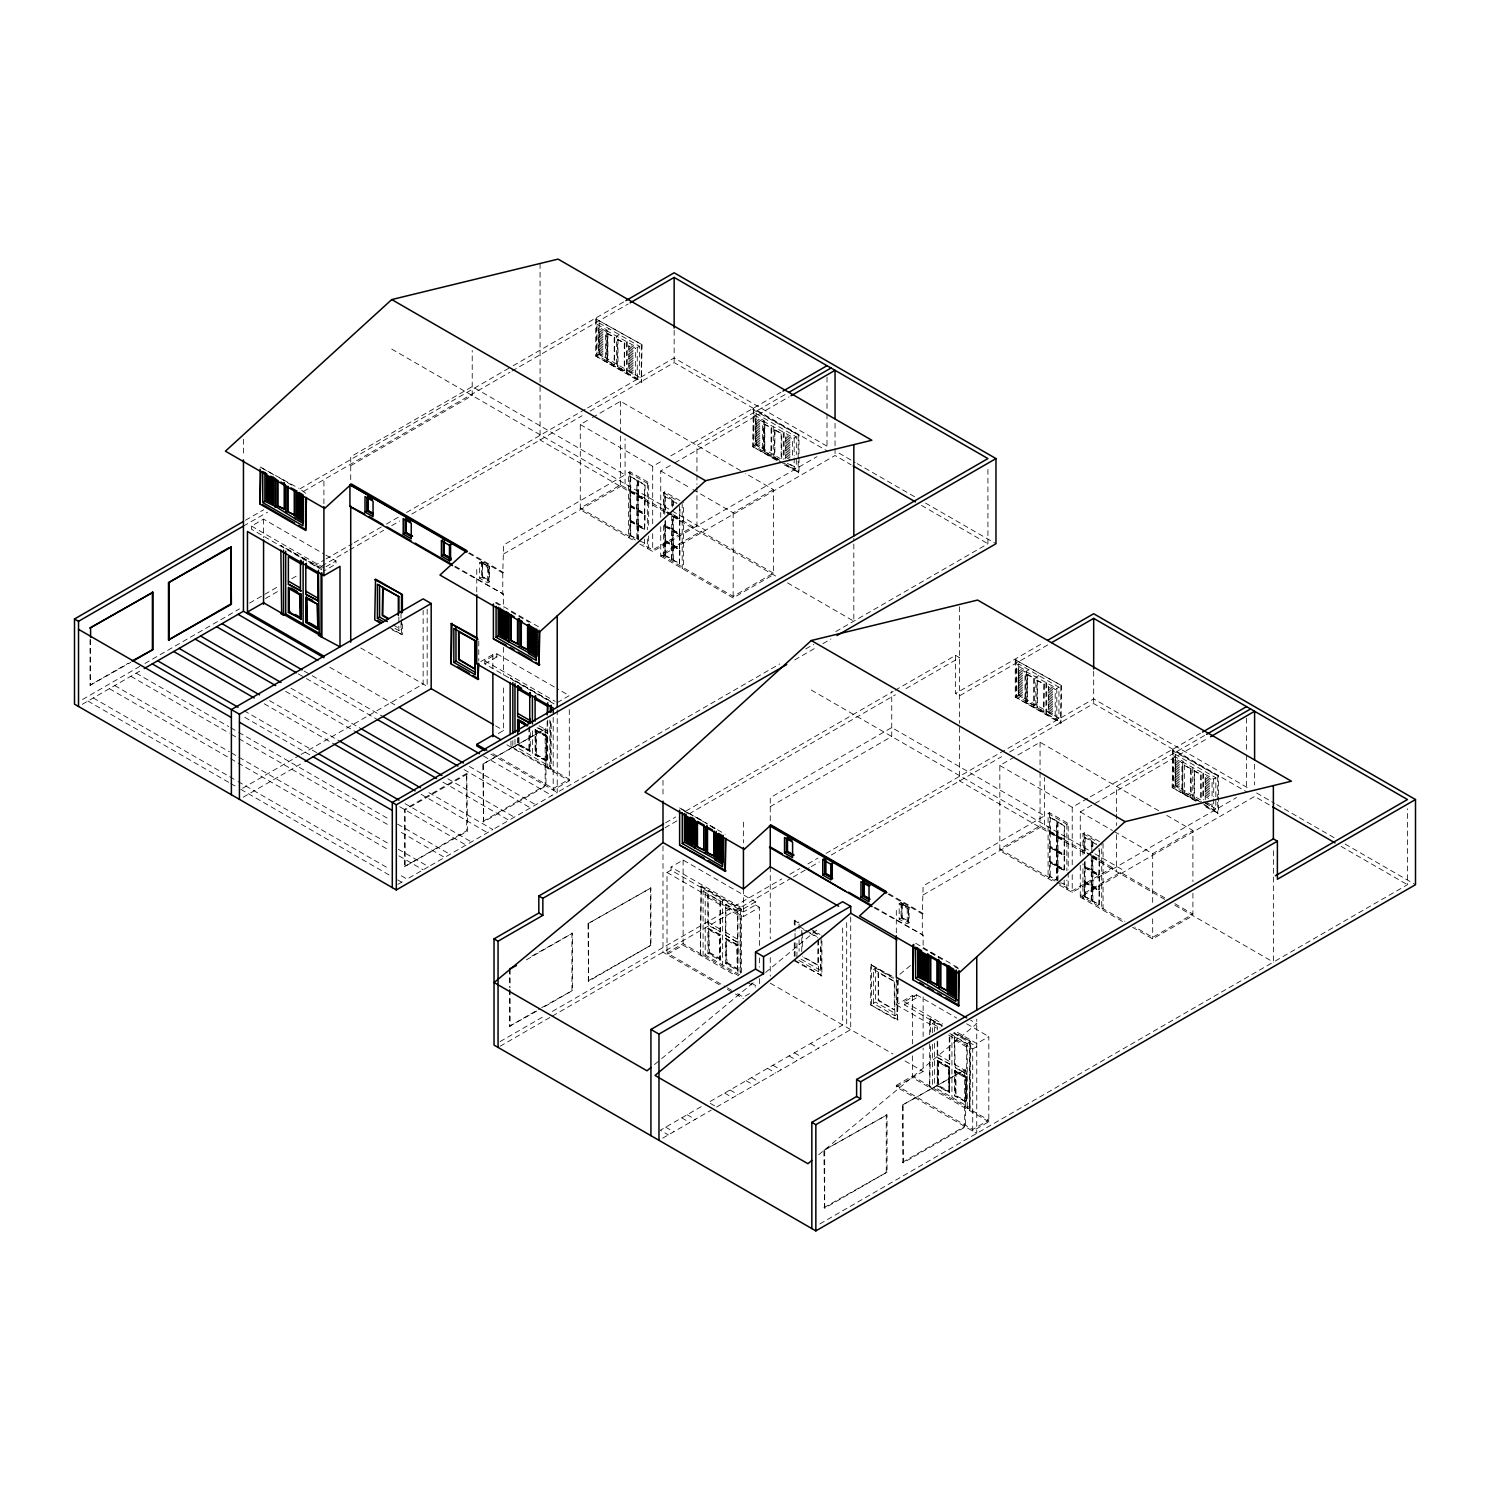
<?xml version="1.0" encoding="UTF-8"?>
<svg xmlns="http://www.w3.org/2000/svg" width="1490" height="1490" viewBox="0 0 1490 1490"><rect width="100%" height="100%" fill="white"/><g stroke="black" fill="none" stroke-linecap="round" stroke-linejoin="round"><path stroke-width="0.75" stroke-dasharray="5 3.75" d="M654.501 1064.568L659.884 1060.116M661.672 1058.626L753.065 982.86M765.618 972.449L817.582 929.369M899.886 974.292L910.614 965.39M818.718 1154.731L976.751 1023.705L970.716 1020.222M260.079 466.947L298.54 488.217M245.533 520.234L263.656 509.785M299.881 488.869L511.163 366.894M513.175 365.721L623.844 301.837M595.702 318.841L642.097 344.712L641.296 382.334L595.702 355.998L595.702 318.841L642.097 344.712M243.447 526.082L267.511 512.206M303.569 491.383L509.99 372.202M512.001 371.047L628.128 303.997M350.727 465.7L472.218 395.558L472.218 350.522M597.043 324.261L607.101 330.072L607.101 361.046L597.043 355.235L597.043 324.261L599.185 323.032L639.415 346.257L639.415 377.212L637.273 378.46L606.3 361.511L606.3 330.538L609.242 328.824M305.673 493.264L300.533 489.372M321.896 569.832L251.493 529.192L251.493 526.082L263.562 519.116L323.907 553.963M607.38 333.63L614.755 337.28L614.215 364.827L607.38 360.878L607.38 333.63L614.755 337.28M619.3 334.635L616.357 336.349L616.357 367.304M617.437 339.441L624.813 343.072L624.273 370.637L617.437 366.689L617.437 339.441L624.813 343.072M595.702 355.998L642.097 381.868M597.043 355.235L599.185 353.987L639.415 377.212M606.3 330.538L637.273 347.487L639.415 346.257M607.38 360.878L614.755 364.529M617.437 366.689L624.813 370.321M90.052 639.433L90.052 685.251L128.27 663.199M90.052 685.251L130.822 662.342M82.546 699.499L142.91 664.652M144.921 663.478L239.499 608.889M249.575 603.077L277.736 586.818M291.817 578.679L297.851 575.196M313.962 565.902L324.019 560.091M326.031 558.936L352.199 543.831M354.21 542.658L384.383 525.244M386.394 524.07L398.463 517.105M406.528 512.467L585.607 409.061M587.619 407.906L674.15 357.935L829.017 447.354M82.285 704.304L142.221 669.699M265.499 598.514L277.531 591.586M321.617 566.125L347.673 551.077M349.666 549.922L383.75 530.254M391.758 525.635L399.767 520.997M411.799 514.05L582.087 415.747M590.096 411.11L674.15 362.591L827.006 450.837M325.919 566.74L335.976 560.929L335.976 564.021L323.907 570.987M632.579 539.864L580.281 509.673L580.281 424.52L590.338 418.709M592.35 417.554L620.511 401.294L743.212 472.125M629.898 471.753L629.898 536.773L628.557 537.555L628.557 472.516L629.898 471.753L648.671 482.574L648.671 526.715M479.65 562.754L481.531 561.655L489.577 566.312L489.577 581.789L487.696 582.869L479.65 578.232L479.65 562.754L487.696 567.392L489.577 566.312M630.177 476.539L637.403 480.097L636.882 494.196L636.882 480.413L630.177 476.539L630.177 490.322L637.403 493.879M482.332 563.052L489.037 566.61L488.776 580.392L482.332 576.686L482.332 563.052L488.776 566.777L488.776 580.392M671.729 514.329L620.511 484.902L580.281 508.127L635.541 540.032M580.281 424.52L652.695 466.333L662.752 460.522M670.798 455.865L780.984 392.261M776.383 460.317L752.599 446.59L753.4 408.949L798.994 435.285L798.994 453.854M503.583 553.963L625.074 483.822L625.074 438.786M785.007 394.589L696.947 445.417L696.947 484.548M637.943 481.028L645.189 484.604L644.649 498.684L644.649 484.902L637.943 481.028L637.943 494.81L645.189 498.368M753.94 414.835L763.997 420.646L763.997 451.619L753.94 445.808L753.94 414.835L756.082 413.605L796.312 436.831L796.312 454.524M660.74 517.421L660.74 470.97L672.81 464.005M674.821 462.85L789.029 396.899M479.65 578.232L481.531 577.152L489.577 581.789M482.332 576.686L489.037 580.243M630.177 491.57L637.403 495.127L636.882 509.207L630.177 505.352L630.177 491.57L637.403 495.127M628.557 472.516L647.331 483.356L648.671 482.574M394.962 628.426L398.854 630.68L401.015 629.432L401.015 620.361M777.259 460.205L763.178 452.085L763.997 420.646M468.586 553.256L502.782 572.998L503.583 545.005L625.074 474.863L472.218 386.599L350.727 456.741L350.727 484.287M637.943 496.058L645.189 499.616L644.649 513.696L637.943 509.841L637.943 496.058L645.189 499.616M764.258 424.203L771.634 427.853L771.094 455.4L764.258 451.451L764.258 424.203L771.634 427.853M391.963 629.804L402.356 634.852L402.356 619.207M630.177 505.352L637.403 508.91M630.177 506.581L637.403 510.139L636.882 524.238L630.177 520.364L630.177 506.581L637.403 510.139M663.423 513.547L663.423 492.65L664.764 491.868L683.538 502.707M779.438 460.224L774.316 457.262L774.856 429.697L781.691 433.646L781.691 458.641M637.943 509.841L645.189 513.398M637.943 511.07L645.189 514.627L644.649 528.726L637.943 524.853L637.943 511.07L645.189 514.627M672.269 514.013C661.448 515.391 660.182 486.243 672.269 500.23L672.269 507.121M752.599 446.59L777.184 459.851M753.94 445.808L756.082 444.579L780.22 458.51M630.177 520.364L637.403 523.921M454.506 566.815L503.583 594.212L503.583 608.069M774.316 430.014L781.691 433.646M763.178 421.111L794.17 438.06L796.312 436.831M630.177 521.593L637.403 525.169L637.403 538.933L630.177 535.376L630.177 521.593L637.403 525.169M665.024 496.673L672.269 500.23M672.81 505.762L672.81 501.161L676.702 502.782M764.258 451.451L771.634 455.102M637.943 524.853L645.189 528.41M637.943 526.082L645.189 529.658L637.943 526.082L637.943 539.864M752.599 409.415L798.994 435.285M672.81 516.173L680.055 519.749L679.514 533.83L672.81 529.956L672.81 516.173L680.055 519.749M774.316 457.262L779.978 459.926M665.024 520.885L665.024 525.467L672.269 529.025L672.269 515.261M665.024 526.715L672.269 530.272L671.729 544.353L665.024 540.497L665.024 526.715L672.269 530.272M680.055 509.319L679.514 518.818L679.514 505.036L672.81 501.161M639.62 540.833L645.189 543.44M665.024 525.467L672.269 529.025M672.81 529.956L680.055 533.532M672.81 531.204L680.055 534.761L679.514 548.86L672.81 544.986L672.81 531.204L680.055 534.761M665.024 540.497L672.269 544.055M665.024 541.727L672.269 545.284L671.729 559.383L665.024 555.509L665.024 541.727L672.269 545.284M674.486 515.913L692.925 526.715L652.695 549.94L643.047 544.353M784.113 463.222L794.17 469.033L796.312 467.804L796.312 456.741M242.553 788.266L299.099 755.635M301.11 754.462L423.141 684.022L423.141 610.36M639.825 544.055L652.695 551.486L817.004 456.629M672.81 544.986L680.055 548.543M784.317 464.899L798.994 472.442L798.994 456.182M672.81 546.215L680.055 549.773L679.514 563.872L672.81 559.998L672.81 546.215L680.055 549.773M773.385 573.166L700.971 531.353L660.74 554.578L733.154 596.391L773.385 573.166L773.385 489.558L745.224 473.299M692.925 489.558L733.154 512.784L773.385 489.558M243.187 797.206L301.11 763.755M660.74 526.715L660.74 556.124L835.052 455.493L851.144 464.787M480.786 661.56L492.855 654.594L496.878 656.922L496.878 653.831L484.809 660.796L484.809 663.888L555.211 704.528M665.024 555.509L672.269 559.067M484.809 663.888L496.878 656.922M672.81 559.998L680.055 563.555M550.387 701.12L510.157 677.894L548.376 699.965M498.219 733.564L503.583 730.472L503.583 684.283M660.74 556.124L733.154 597.937L773.385 574.712M557.223 702.591L569.292 695.625L557.223 688.659M535.096 729.653L547.705 736.302L535.096 729.653L535.096 754.853L547.705 761.52L535.096 754.853M535.897 731.031L546.904 736.768L546.364 760.421L535.897 754.387L535.897 731.031L546.904 736.768M492.855 753.698L553.2 788.527L569.292 779.233L510.157 746.024L512.839 747.57L514.981 746.341L549.847 766.475L549.847 720.024M466.705 773.44L404.367 809.443L404.367 866.714L467.525 831.197L466.705 773.44L466.705 830.731L404.367 866.714M482.797 764.146L545.955 728.61L545.955 785.9L483.617 821.903L482.797 764.146L545.955 728.61M517.663 737.923L517.663 744.795L530.272 751.444L530.272 730.826M518.464 744.329L529.471 750.047L518.464 744.329L518.464 737.96M467.525 773.906L405.168 809.889L405.168 867.18M537.108 727.716L547.705 733.21L535.636 726.245M517.663 744.795L530.272 751.444M535.897 754.387L546.904 760.124M547.705 720.117L547.705 767.704L549.847 766.475M547.705 767.704L551.188 768.784L551.188 721.104M482.797 821.437L545.154 785.435L545.154 728.144M569.292 709.575L569.292 780.797L553.2 790.072L553.2 717.212M397.923 884.371L405.261 880.143M430.554 865.541L444.597 857.439L398.333 830.731M446.385 856.396L492.855 829.558L426.494 791.246M494.866 828.403L508.947 820.264L442.586 781.952M510.735 819.239L557.223 792.401L557.223 709.538M559.234 791.246L779.68 663.963M805.736 648.932L813.745 644.295M835.797 631.574L987.926 543.738L987.926 467.786M794.747 659.921L814.862 648.299M822.908 643.661L830.954 639.005M679.608 807.897L725.202 834.214M665.658 822.759L675.715 816.948M685.791 811.137L893.162 691.416M895.173 690.243L955.574 655.376L959.597 657.705L903.48 690.093M664.987 827.788L677.019 820.841M689.032 813.913L895.471 694.731M714.604 828.719L705.366 822.443M955.574 655.376L955.574 693.465L1043.652 642.618M1015.249 659.791L1061.644 685.642L1060.824 723.283L1015.249 696.947L1015.249 659.791L1061.644 685.642M1047.656 644.947L959.597 695.793L955.574 693.465M770.255 806.649L891.746 736.507L891.746 691.472M1034.284 705.459L1026.908 701.827L1027.448 674.262L1034.284 678.211L1034.284 705.459L1016.59 696.184L1016.59 665.211L1018.732 663.981L1058.962 687.207L1058.962 718.161L1056.801 719.409L1025.828 702.442L1025.828 671.487L1028.789 669.774M671.04 870.141L671.04 867.031L683.109 860.065L755.505 901.878L755.505 904.97L743.436 911.936L671.04 870.141L667.017 872.451L667.017 954.513L683.109 945.219L735.389 975.429M531.707 956.152L572.477 933.224L572.477 990.515L542.304 1007.929M588.029 923.632L650.925 887.947L650.925 945.219L588.569 981.221L588.029 923.632L650.925 887.947M526.38 959.839L572.477 933.224M1026.908 674.579L1034.284 678.211M1038.847 675.585L1035.885 677.279L1035.885 708.253M1036.966 680.39L1044.341 684.022L1043.801 711.587L1036.966 707.638L1036.966 680.39L1044.341 684.022M1015.249 696.947L1061.644 722.818M1016.59 696.184L1018.732 694.936L1058.962 718.161M1025.828 671.487L1056.801 688.436L1058.962 687.207M725.872 934.938L725.872 904.281L725.332 935.236L737.401 942.202L737.401 911.545L740.083 909.999L740.083 975.037L705.217 954.904L703.075 956.152L700.393 954.587L701.194 886.01L741.424 909.235L741.424 977.347M1025.828 702.442L1026.647 671.021L1016.59 665.211M703.075 956.152L703.075 891.113L705.217 889.865L705.217 954.904M707.899 894.521L708.439 924.862L720.508 931.827L720.508 901.171L707.899 894.521L707.899 925.178L720.508 931.827M1036.966 707.638L1044.341 711.27M509.58 989.546L509.58 1026.2L539.753 1008.786M541.764 1007.631L572.477 990.515M588.029 980.923L650.925 945.219M509.58 1026.2L540.293 1009.102M500.063 1041.603L544.334 1016.05M552.38 1011.412L781.784 878.97M789.83 874.313L799.888 868.502M807.952 863.865L818.01 858.054M826.056 853.398L1093.679 698.885L1248.564 788.303M500.063 1046.259L550.35 1017.223M552.362 1016.068L791.246 878.15M793.257 876.995L809.293 867.739M811.286 866.565L819.314 861.946M831.327 854.999L1001.615 756.678M1009.624 752.059L1093.679 703.541L1246.553 791.786M707.899 928.27L720.788 934.77L719.968 960.324L707.899 953.358L707.899 928.27L719.968 935.236L719.968 960.324M700.393 886.476L741.424 909.235M755.505 901.878L743.436 908.844L671.04 867.031M1052.108 880.814L999.827 850.622L999.827 765.469L1015.919 756.175M1017.931 755.02L1040.057 742.244L1158.717 810.746M667.017 872.451L743.436 916.574L759.528 907.298L759.528 946.392M707.899 953.358L709.519 952.427L708.718 929.667L719.167 935.701L720.788 934.77M725.332 938.346L738.221 944.846L737.401 970.381L725.332 963.415L725.332 938.346L737.401 945.312L737.401 970.381M700.393 954.587L701.194 886.01M725.332 963.415L726.952 962.484L726.152 939.724L736.6 945.778L738.221 944.846M794.263 925.011L794.263 920.522L798.901 922.273M1049.426 812.683L1049.426 877.722L1048.085 878.504L1048.085 813.466L1049.426 812.683L1068.2 823.523L1068.2 869.974M899.178 903.685L901.059 902.605L909.105 907.261L909.105 922.738L907.224 923.819L899.178 919.181L899.178 903.685L907.224 908.341L909.105 907.261M1056.95 821.046L1049.705 817.489L1056.95 821.046L1056.41 835.145L1056.41 821.363M901.86 904.002L908.565 907.559L908.304 921.341L901.86 917.635L901.86 904.002L908.304 907.727L908.304 921.341M749.47 993.607L743.436 997.089L735.389 992.452M1091.276 855.279L1040.057 825.851L999.827 849.077L1055.069 880.981M999.827 765.469L1072.223 807.263L1088.315 797.988M1090.326 796.815L1200.512 733.21M1195.911 801.266L1172.127 787.521L1172.928 749.898L1218.522 776.234L1218.522 794.803M923.13 894.913L1044.602 824.771L1044.602 777.482M1204.535 735.52L1116.476 786.366L1116.476 811.678M1057.472 821.977L1064.717 825.534L1064.177 839.634L1064.177 825.851L1057.472 821.977L1057.472 835.76L1064.717 839.317M1191.162 768.803L1183.786 765.152L1191.162 768.803L1191.162 796.051L1173.468 786.757L1173.468 755.784L1175.61 754.555L1215.84 777.78L1215.84 808.735L1213.698 809.983L1203.641 804.172M1080.269 856.042L1080.269 811.92L1208.558 737.848M1049.705 831.271L1056.95 834.828M803.781 957.623L818.401 965.427L802.309 956.152M899.178 919.181L901.059 918.101L909.105 922.738M901.86 917.635L908.565 921.193M1056.95 836.076L1049.705 832.5L1056.95 836.076L1056.95 849.859L1049.705 846.283L1056.95 849.859M1048.085 813.466L1066.859 824.305L1068.2 823.523M798.901 960.361L818.401 971.629L820.543 970.381L820.543 943.133M1182.725 762.061L1182.725 793.034L1182.725 762.061L1213.698 779.009L1215.84 777.78M888.133 894.205L922.31 913.947L923.13 885.954L1044.602 815.812L891.746 727.548L770.255 797.69L770.255 825.236M1057.472 837.007L1064.717 840.565L1064.177 854.645L1057.472 850.771L1057.472 837.007L1064.717 840.565M794.263 960.789L821.884 975.801L821.884 935.552M1056.95 851.088L1049.705 847.531L1056.95 851.088L1056.95 864.87L1049.705 861.313L1056.95 864.87M1082.951 854.496L1082.951 833.599L1084.292 832.817L1103.066 843.657L1103.066 908.695L1101.725 909.459L1101.725 844.439M1200.679 802.16L1193.844 798.212L1194.384 770.647L1201.219 774.595L1201.219 801.843M1057.472 850.771L1064.717 854.347M1057.472 852.019L1064.717 855.577L1064.177 869.676L1057.472 865.802L1057.472 852.019L1064.717 855.577M1091.798 854.962C1080.995 856.34 1079.71 827.173 1091.798 841.179L1091.798 852.671M1172.127 787.521L1196.712 800.8M1173.468 786.757L1175.61 785.509L1201.76 800.614M898.321 979.675L897.501 1020.389L870.7 1004.912L870.7 964.663L894.484 977.459M874.053 907.764L923.13 935.161L923.13 948.404M1193.844 770.963L1201.219 774.595M1056.95 866.1L1049.705 862.542L1056.95 866.1L1056.95 879.882L1049.705 876.325L1056.41 880.199L1056.41 866.416M1084.571 837.622L1091.798 841.179M1092.338 846.711L1092.338 842.111L1096.23 843.731M896.98 980.457L896.98 1014.522L894.82 1015.752L873.382 1003.366L873.382 969.301L875.524 968.072L893.069 978.204M1183.786 792.401L1191.162 796.051M1057.472 865.802L1064.717 869.359M1057.472 867.031L1064.717 870.607L1057.472 867.031L1057.472 880.814M878.206 972.709L878.746 1000.274L894.298 1009.866L878.206 1000.572L878.206 972.709L894.82 981.687L894.82 1015.752M1172.127 750.364L1218.522 776.234M1092.338 857.122L1099.583 860.68L1099.043 874.779L1092.338 870.905L1092.338 857.122L1099.583 860.68M1193.844 798.212L1199.506 800.856M1084.571 861.816L1084.571 866.416L1091.798 869.974L1091.798 856.191M1084.571 867.664L1091.798 871.222L1091.276 885.302L1084.571 881.428L1084.571 867.664L1091.798 871.222M1099.583 850.269L1099.043 859.767L1099.043 848.276M1060.824 882.75L1064.717 884.371L1061.364 882.452M1084.571 866.416L1091.798 869.974M1092.338 870.905L1099.583 874.462M1092.338 872.153L1099.583 875.71L1099.043 889.791L1092.338 885.935L1092.338 872.153L1099.583 875.71M870.7 1004.912L898.321 1019.942M873.382 1003.366L875.524 1002.137L896.98 1014.522M1084.571 881.428L1091.798 885.004M1084.571 882.676L1091.798 886.233L1091.276 900.332L1084.571 896.458L1084.571 882.676L1091.798 886.233M1112.453 869.21L1112.453 867.664L1072.223 890.89L1056.95 882.061M701.213 1106.642L660.312 1130.258L668.358 1134.896M1059.353 885.004L1072.223 892.436L1236.532 797.56M1092.338 885.935L1099.583 889.493M1205.82 806.984L1218.522 813.391L1218.522 797.131M1092.338 887.165L1099.583 890.722L1099.043 904.821L1092.338 900.947L1092.338 887.165L1099.583 890.722M1164.752 897.855L1120.499 872.302L1080.269 895.527L1124.894 921.286M1114.464 831.662L1152.683 853.714L1192.913 830.489L1192.913 881.596M662.715 1138.155L711.251 1110.124M716.615 1107.033L850.716 1029.609L850.716 913.202M1080.269 865.336L1080.269 897.073L1254.599 796.442L1270.691 805.718M896.31 977.254L896.31 1004.837L912.402 995.543L916.425 997.872L916.425 994.78L904.356 1001.746L904.356 1004.837L942.257 1026.722M1084.571 896.458L1091.798 900.016M904.356 1004.837L916.425 997.872M1092.338 900.947L1099.583 904.505M929.686 1034.749L929.686 1018.843L942.555 1025.343M932.368 1032.793L932.368 1023.5L934.528 1022.252L934.528 1031.546M937.732 1026.591L937.21 1030M954.624 1036.966L955.165 1067.175L967.234 1074.16L954.624 1067.492L954.624 1036.966L966.693 1043.931L966.693 1074.458M937.21 1041.063L937.21 1057.434L949.8 1064.084L949.8 1033.557L967.234 1043.615L967.234 1108.653L969.915 1110.199L970.716 1041.603L954.624 1032.328M937.21 1060.526L949.8 1067.194L949.26 1092.71L937.21 1085.744L937.21 1060.526L949.8 1067.194M966.693 1043.931L969.375 1042.385L969.375 1107.424L967.234 1108.653M953.824 1032.793L970.716 1041.603M896.31 1085.353L912.402 1076.059L988.82 1120.182L972.728 1129.476L896.31 1085.353L896.31 1086.899L976.751 1133.35L976.751 1019.16M1192.913 893.199L1192.913 914.115L1152.683 937.34L1134.821 927.022M938.011 1061.923L949 1067.641L949 1090.997L948.46 1067.957L938.011 1061.923L938.011 1085.279L949 1090.997M896.31 1086.899L923.13 1071.422L923.13 1048.14M1132.568 927.264L1152.683 938.886L1192.913 915.661M948.59 1035.029L972.728 1048.96L972.728 1131.022L988.82 1121.728L988.82 1036.574L976.751 1043.54L954.624 1030.763M972.728 1048.96L976.751 1046.651L951.942 1032.328L951.942 1097.348M937.21 1057.434L949.8 1064.084M954.624 1070.584L967.234 1077.251L954.624 1070.584L954.624 1095.802L967.234 1102.451L954.624 1095.802M955.444 1071.98L966.433 1077.717L965.893 1101.371L965.893 1078.015L955.444 1071.98L955.444 1095.336L966.433 1101.073M929.686 1043.838L929.686 1086.974L930.505 1045.645M823.896 1150.373L887.053 1114.837L887.053 1172.127L824.696 1208.129L823.896 1150.373L887.053 1114.837M902.344 1105.096L965.501 1069.559L965.501 1126.85L903.145 1162.852L902.344 1105.096L965.501 1069.559M929.686 1086.974L932.368 1088.52L934.528 1087.29L969.375 1107.424M937.21 1085.744L949.8 1092.393M823.896 1207.664L887.053 1172.127M902.344 1162.386L964.682 1126.384L964.682 1069.094M819.872 1223.923L1273.373 962.112L1273.373 847.81M1275.366 960.957L1407.454 884.688L1407.454 808.735M839.075 453.165L855.167 462.459M857.178 463.613L915.512 497.288M925.569 503.099L995.972 543.738M921.546 505.427L987.926 543.738M598.663 328.75L605.499 332.698M628.836 346.183L635.671 350.131M755.542 419.323L762.377 423.272M785.714 436.756L792.55 440.705M598.663 330.463L605.499 334.412M628.836 347.878L635.671 351.826M755.542 421.037L762.377 424.985M785.714 438.451L792.55 442.4M598.663 332.158L605.499 336.107M628.836 349.573L635.671 353.521M755.542 422.732L762.377 426.68M785.714 440.165L792.55 444.113M598.663 333.872L605.499 337.82M628.836 351.286L635.671 355.235M755.542 424.445L762.377 428.394M785.714 441.86L792.55 445.808M598.663 335.567L605.499 339.515M628.836 352.981L635.671 356.929M755.542 426.14L762.377 430.089M785.714 443.554L792.55 447.503M598.663 337.28L605.499 341.229M628.836 354.695L635.671 358.643M755.542 427.853L762.377 431.802M785.714 445.268L792.55 449.216M598.663 338.975L605.499 342.923M628.836 356.389L635.671 360.338M755.542 429.548L762.377 433.497M785.714 446.963L792.55 450.911M598.663 340.67L605.499 344.618M628.836 358.103L635.671 362.051M755.542 431.262L762.377 435.21M785.714 448.676L792.55 452.625M598.663 342.383L605.499 346.332M628.836 359.798L635.671 363.746M755.542 432.957L762.377 436.905M785.714 450.371L792.55 454.32M598.663 344.078L605.499 348.027M628.836 361.511L635.671 365.46M755.542 434.652L762.377 438.6M785.714 452.085L792.55 456.033L792.55 438.991L785.714 435.043L785.714 458.901M598.663 345.792L605.499 349.74M628.836 363.206L635.671 367.155M755.542 436.365L762.377 440.314M785.714 453.779L792.55 457.728M598.663 347.487L605.499 351.435M628.836 364.901L635.671 368.849M755.542 438.06L762.377 442.008M785.714 455.493L792.55 459.442M598.663 349.2L605.499 353.149M628.836 366.615L635.671 370.563M755.542 439.774L762.377 443.722M785.714 457.188L790.836 460.149M598.663 350.895L605.499 354.844M628.836 368.309L635.671 372.258M755.542 441.468L762.377 445.417M598.663 352.608L605.499 356.557M628.836 370.023L635.671 373.971M755.542 443.182L762.377 447.13M790.277 464.303L796.312 467.804M787.428 463.278L792.55 466.24L792.55 464.545M779.158 460.987L798.994 472.442M1256.61 792.959L1274.714 803.408M1276.725 804.563L1335.04 838.237M1345.098 844.048L1415.5 884.688M1341.074 846.376L1407.454 884.688M1173.468 755.784L1183.526 761.595M1018.191 669.699L1025.027 673.648M1048.364 687.114L1055.199 691.062M1175.07 760.273L1181.924 764.221M1205.242 777.706L1212.078 781.654M1018.191 671.413L1025.027 675.361M1048.364 688.827L1055.199 692.775M1175.07 761.986L1181.924 765.935M1205.242 779.4L1212.078 783.349M1018.191 673.107L1025.027 677.056M1048.364 690.522L1055.199 694.47M1175.07 763.681L1181.924 767.629M1205.242 781.095L1212.078 785.044M1018.191 674.802L1025.027 678.751M1048.364 692.235L1055.199 696.184M1175.07 765.394L1181.924 769.343M1205.242 782.809L1212.078 786.757M1018.191 676.516L1025.027 680.464M1048.364 693.93L1055.199 697.879M1175.07 767.089L1181.924 771.038M1205.242 784.504L1212.078 788.452M660.74 470.97L690.913 488.385M1018.191 678.211L1025.027 682.159M1048.364 695.644L1055.199 699.592M1175.07 768.803L1181.924 772.751M1205.242 786.217L1212.078 790.166M1018.191 679.924L1025.027 683.873M1048.364 697.339L1055.199 701.287M1175.07 770.498L1181.924 774.446M1205.242 787.912L1212.078 791.861M1018.191 681.619L1025.027 685.568M1048.364 699.034L1055.199 702.982M1175.07 772.193L1181.924 776.141M1205.242 789.625L1212.078 793.574M1018.191 683.333L1025.027 687.281M1048.364 700.747L1055.199 704.696M1175.07 773.906L1181.924 777.855M1205.242 791.32L1212.078 795.269M1018.191 685.028L1025.027 688.976M1048.364 702.442L1055.199 706.39M1175.07 775.601L1181.924 779.549M1205.242 793.034L1212.078 796.982L1212.078 779.941L1205.242 775.992L1205.242 799.832M1018.191 686.741L1025.027 690.689M1048.364 704.155L1055.199 708.104M1175.07 777.314L1181.924 781.263M1205.242 794.729L1208.669 796.703M1018.191 688.436L1025.027 692.384M1048.364 705.85L1055.199 709.799M1175.07 779.009L1181.924 782.958M1205.242 796.424L1208.669 798.398M1018.191 690.131L1025.027 694.079M1048.364 707.564L1055.199 711.512M1175.07 780.723L1181.924 784.671M1018.191 691.844L1025.027 695.793M1048.364 709.259L1055.199 713.207M1175.07 782.418L1181.924 786.366M1018.191 693.539L1025.027 697.488M1048.364 710.972L1055.199 714.921M1175.07 784.131L1181.924 788.08M1206.956 802.533L1212.078 805.494M1203.771 801.769L1215.84 808.735M1205.242 803.24L1212.078 807.189L1212.078 803.781M663.423 492.65L678.434 501.311M1204.646 805.382L1218.522 813.391M1182.725 793.034L1196.805 801.154M391.758 349.107L705.534 530.272M673.35 514.627L680.055 518.501M670.593 514.292L665.024 511.685L670.053 514.59M664.764 512.001L540.069 439.997L540.069 384.774M672.81 516.639L777.408 577.04M787.465 582.832L853.826 621.162L853.826 538.3M1166.763 815.403L1192.913 830.489M630.177 535.376L636.882 539.25L636.882 525.467M1080.269 811.92L1112.453 830.489M1082.951 833.599L1097.981 842.26M1092.338 842.111L1099.043 845.985M811.286 690.056L1092.878 852.634M1094.889 853.789L1125.062 871.222M1092.878 855.577L1099.583 859.451M1092.338 856.042L1112.453 867.664M1174.809 903.648L1192.913 914.115M1084.292 852.951L959.597 780.946L959.597 725.704M1092.338 857.588L1164.752 899.401M1174.809 905.212L1273.373 962.112M1080.269 897.073L1122.51 921.453M469.387 552.79L503.583 572.533M455.307 566.349L503.583 594.212M496.189 602.332L539.79 627.495M262.054 468.084L273.955 474.956M279.785 478.011L293.772 486.392M495.388 602.798L499.336 605.089M511.238 611.943L529.08 622.243M325.919 555.118L335.976 560.929M496.878 653.831L555.211 687.505M888.934 893.739L923.13 913.482M251.493 526.082L323.907 567.895M484.809 660.796L555.211 701.436M321.896 568.286L280.865 545.526L319.084 567.578M393.211 624.943L401.015 629.432M874.854 907.298L923.13 935.161M388.946 627.122L402.356 634.852M539.119 725.779L547.165 730.417M915.717 943.282L959.318 968.444M697.32 817.805L703.355 821.288M930.635 952.501L938.681 957.139M681.601 809.033L703.392 821.623M711.326 826.205L715.293 828.496M922.85 948.311L944.641 960.901M954.55 966.619L958.517 968.91M684.45 811.305L692.478 815.943M360.785 648.02L427.164 686.35L427.164 608.088M495.537 725.816L503.583 730.472M506.935 744.795L569.292 780.797M810.392 928.922L819.966 934.435M794.263 920.522L798.1 922.738M813.41 931.585L819.165 934.9M870.7 964.663L893.683 977.924M812.739 931.827L818.587 935.199M798.901 926.296L804.749 929.686M806.332 930.598L816.446 936.428M873.382 969.301L894.82 981.687M807.804 932.07L801.769 928.587L801.769 935.552M809.815 933.224L817.861 937.88M916.425 994.78L956.636 1018.005M966.693 1023.798L988.82 1036.574M755.505 904.97L759.528 907.298M490.843 754.089L557.223 792.401M329.812 667.296L396.992 706.092M483.468 756.026L551.859 795.492M904.356 1001.746L942.555 1023.798M929.686 1018.843L941.755 1025.809M703.075 891.113L737.941 911.247L737.941 973.957M932.368 1023.5L940.115 1027.97M725.332 904.579L737.401 911.545M896.31 1004.837L936.539 1028.063M707.899 897.613L719.968 904.579M725.332 907.689L737.401 914.655M954.624 1040.057L966.693 1047.023M304.165 671.077L310.181 674.542M312.192 675.696L382.911 716.541M469.387 766.475L535.767 804.786M801.043 959.132L820.543 970.381M821.884 975.801L795.064 960.324L795.064 942.425M298.391 673.927L304.37 677.391M306.363 678.546L377.547 719.633M464.023 769.566L530.403 807.878M707.899 922.087L719.968 929.052M725.332 932.144L737.401 939.11M937.21 1054.343L949.26 1061.308M954.624 1064.4L966.693 1071.366M725.332 935.236L737.401 942.202M291.016 688.25L361.455 728.927M447.95 778.86L514.311 817.172M285.689 691.379L356.091 732.018M770.255 983.158L892.957 1053.989M905.026 1060.973L923.13 1071.422M709.519 952.427L719.968 958.461L719.167 935.701M726.952 962.484L737.401 968.537L736.6 945.778M720.788 959.858L708.718 952.892L708.718 927.804M738.221 969.915L726.152 962.95L726.152 937.88M269.597 700.673L339.999 741.312M738.742 975.801L683.109 943.673L667.017 952.967L725.332 986.641M751.482 983.158L757.516 986.641M747.458 982.394L755.505 987.032M988.82 1121.728L912.402 1077.605L912.402 1055.348M264.233 703.764L334.635 744.404M421.13 794.338L487.491 832.668M727.343 987.814L733.378 991.297M719.298 984.704L662.994 952.203L662.994 842.539M727.343 989.36L733.378 992.843M735.389 993.998L743.436 998.654M244.118 710.73L318.543 753.698M405.038 803.632L471.399 841.943M810.486 1043.54L818.532 1048.196M244.788 717.305L313.179 756.79M399.674 806.723L466.035 845.054M794.394 1052.834L802.439 1057.49M136.186 673.182L228.696 726.599M230.708 727.753L236.742 731.236M238.754 732.409L389.616 819.5M397.662 824.138L449.943 854.329M789.029 1055.926L797.076 1060.582M130.822 676.274L229.367 733.173M231.378 734.346L388.275 824.92M114.73 685.568L229.386 751.742M231.397 752.916L388.313 843.47M398.37 849.281L428.561 866.696L407.049 879.1L399.003 874.462M772.938 1065.22L780.984 1069.876M767.574 1068.311L775.62 1072.968M109.366 688.659L236.072 761.818M238.083 762.992L388.946 850.082M399.003 855.893L423.141 869.825M751.482 1077.605L759.528 1082.262M93.274 697.953L236.072 780.406M238.083 781.561L388.946 868.651M746.118 1080.697L754.163 1085.353M87.91 701.045L228.696 782.343M230.708 783.498L236.742 786.981M240.765 789.309L389.616 875.245M397.662 879.882L401.685 882.21M730.025 1089.991L738.072 1094.647M724.661 1093.101L732.707 1097.739M714.604 1105.859L708.57 1102.377L842.669 1024.971L842.669 924.862M687.151 1114.762L695.197 1119.4M681.768 1117.873L689.814 1122.51M665.676 1127.148L673.722 1131.804M1254.599 764.221L1254.599 784.932M1246.553 718.143L1246.553 752.655M1246.553 754.964L1246.553 789.495M1217.721 776.7L1217.721 799.925M1217.721 802.235L1217.721 813.857M1213.698 779.009L1213.698 796.703M1213.698 798.919L1213.698 809.983M1203.641 773.198L1203.641 799.757M1202.84 773.664L1202.84 798.007M1200.679 774.912L1200.679 799.888M1194.384 770.647L1194.384 797.895M1192.782 767.871L1192.782 798.826M1190.64 769.101L1190.64 796.349M1184.327 764.854L1184.327 792.103M1175.61 754.555L1175.61 785.509M1172.928 749.898L1172.928 787.074M1152.683 853.714L1152.683 904.821M1152.683 918.753L1152.683 938.886M1120.499 872.302L1120.499 873.848M1116.476 813.987L1116.476 825.497M1116.476 834.698L1116.476 871.52M1099.043 860.996L1099.043 874.779M1099.043 876.008L1099.043 889.791M1099.043 891.039L1099.043 904.821M1093.679 671.264L1093.679 703.541M1092.878 841.794L1092.878 846.394M1092.878 856.825L1092.878 870.607M1092.878 871.836L1092.878 885.619M1092.878 886.848L1092.878 900.63M1091.276 841.496L1091.276 848.387M1091.276 856.508L1091.276 870.29M1091.276 871.52L1091.276 885.302M1091.276 886.55L1091.276 900.332M1085.111 837.306L1085.111 851.088M1085.111 861.518L1085.111 866.1M1085.111 867.348L1085.111 881.13M1085.111 882.359L1085.111 896.142M1084.292 832.817L1084.292 853.714M1084.292 863.008L1084.292 897.855L1082.951 898.619L1082.951 863.79M1072.223 807.263L1072.223 865.336M1072.223 874.63L1072.223 892.436M1068.2 872.302L1068.2 888.562L1066.859 889.325L1066.859 880.05M1066.859 824.305L1066.859 870.756M1064.177 840.863L1064.177 854.645M1064.177 855.893L1064.177 869.676M1064.177 880.087L1064.177 884.688M1060.824 686.108L1060.824 723.283M1058.012 821.679L1058.012 835.443M1058.012 836.691L1058.012 850.473M1058.012 851.703L1058.012 865.485M1058.012 866.733L1058.012 880.515M1056.801 688.436L1056.801 719.409M1056.41 836.374L1056.41 850.157M1056.41 851.405L1056.41 865.187M1050.245 817.172L1050.245 830.954M1050.245 832.202L1050.245 845.985M1050.245 847.214L1050.245 860.996M1050.245 862.244L1050.245 876.027M1046.744 682.625L1046.744 713.598M1045.943 683.091L1045.943 714.064M1043.801 684.338L1043.801 711.587M1040.057 742.244L1040.057 770.107M1040.057 772.435L1040.057 825.851M1037.506 680.073L1037.506 707.322M1033.743 678.527L1033.743 705.776M1027.448 674.262L1027.448 701.529M1018.732 663.981L1018.732 694.936M1016.05 659.325L1016.05 696.482M969.915 1042.069L969.915 1110.199M966.693 1077.549L966.693 1102.768M959.597 606.747L959.597 723.414M955.965 1071.682L955.965 1095.02M955.165 1070.286L955.165 1095.485M949.26 1036.966L949.26 1064.4M949.26 1067.492L949.26 1092.71M938.551 1061.606L938.551 1084.962M937.732 1041.864L937.732 1057.118M937.732 1060.209L937.732 1085.428M934.528 1043.168L934.528 1087.29M932.368 1044.397L932.368 1088.52M930.505 1018.378L930.505 1034.284M923.13 996.922L923.13 1036.5M922.31 913.947L922.31 935.627M912.402 995.543L912.402 1043.857M907.224 908.341L907.224 923.819M903.145 1105.561L903.145 1162.852M902.139 903.853L902.139 917.468M901.059 902.605L901.059 918.101M897.501 980.141L897.501 1020.389M896.31 910.39L896.31 933.448M894.298 982.003L894.298 1009.866M886.252 1114.39L886.252 1171.662M875.524 968.072L875.524 1002.137M871.501 964.198L871.501 1004.446M846.693 922.645L846.693 1027.28M835.052 423.272L835.052 446.274M835.052 448.583L835.052 455.493M827.006 377.194L827.006 411.724M827.006 414.015L827.006 446.236M824.696 1150.839L824.696 1208.129M821.083 938.253L821.083 976.267M818.401 939.892L818.401 971.629M817.861 940.19L817.861 965.744M802.309 932.926L802.309 949.167M801.769 937.88L801.769 954.121M799.087 923.93L799.087 930.747M799.087 939.836L799.087 951.197M798.174 435.751L798.174 458.976M798.174 461.285L798.174 472.907M796.945 943.338L796.945 959.243M795.064 920.075L795.064 931.25M795.064 933.485L795.064 940.19M794.263 942.891L794.263 956.319M794.17 438.06L794.17 455.754M794.17 457.97L794.17 469.033M784.113 432.268L784.113 458.808M783.293 432.733L783.293 459.274M781.151 433.963L781.151 458.939M774.856 429.697L774.856 456.964M773.236 426.922L773.236 457.877M771.094 428.151L771.094 455.4M770.255 866.752L770.255 938.923M770.255 957.548L770.255 976.173M764.798 423.905L764.798 451.153M759.528 957.902L759.528 967.103M759.528 978.613L759.528 985.505M756.082 413.605L756.082 444.579M753.4 408.949L753.4 446.125M743.436 822.126L743.436 842.874M743.436 888.99L743.436 916.574M740.623 909.701L740.623 973.287M733.154 512.784L733.154 597.937M722.65 899.941L722.65 964.961M719.968 901.487L719.968 932.144M700.971 531.353L700.971 532.899M696.947 486.857L696.947 530.589M692.925 526.715L692.925 528.261M683.538 507.364L683.538 567.746L682.197 568.51L682.197 503.49M683.109 860.065L683.109 945.219M679.514 520.047L679.514 533.83M679.514 535.078L679.514 548.86M679.514 550.089L679.514 563.872M674.15 330.333L674.15 362.591M673.35 500.845L673.35 505.445M673.35 515.875L673.35 529.658M673.35 530.887L673.35 544.669M673.35 545.917L673.35 559.681M671.729 500.547L671.729 507.438M671.729 515.559L671.729 529.341M671.729 530.589L671.729 544.353M671.729 545.601L671.729 559.383M665.564 496.356L665.564 510.139M665.564 520.569L665.564 525.169M665.564 526.398L665.564 540.181M665.564 541.41L665.564 555.193M664.764 491.868L664.764 515.093M664.764 524.387L664.764 556.906L663.423 557.67L663.423 522.841M662.994 780.313L662.994 796.535M652.695 466.333L652.695 524.387M652.695 533.681L652.695 551.486M650.385 887.63L650.385 944.921M648.671 536.009L648.671 547.612L647.331 548.394L647.331 539.101M647.331 483.356L647.331 529.807M644.649 499.932L644.649 513.696M644.649 514.944L644.649 528.726M644.649 539.157L644.649 543.738M641.296 345.159L641.296 382.334M638.484 480.73L638.484 494.512M638.484 495.742L638.484 509.524M638.484 510.753L638.484 524.536M638.484 525.784L638.484 539.566M637.273 347.487L637.273 378.46M636.882 495.425L636.882 509.207M636.882 510.455L636.882 524.238M630.698 476.241L630.698 490.024M630.698 491.253L630.698 505.036M630.698 506.265L630.698 520.047M630.698 521.295L630.698 535.078M627.216 341.676L627.216 372.649M626.415 342.141L626.415 373.115M624.273 343.389L624.273 370.637M620.511 401.294L620.511 433.813M620.511 436.142L620.511 484.902M617.959 339.124L617.959 366.372M614.215 337.578L614.215 364.827M607.901 333.332L607.901 360.58M599.185 323.032L599.185 353.987M596.521 318.376L596.521 355.533M588.569 923.93L588.569 981.221M571.937 932.926L571.937 990.198M550.387 721.57L550.387 769.25M547.165 721.57L547.165 733.508M547.165 736.619L547.165 761.818M546.364 737.084L546.364 760.421M540.069 263.488L540.069 382.464M536.437 730.733L536.437 754.089M535.636 729.336L535.636 754.555M532.414 730.864L532.414 756.399M529.732 726.543L529.732 751.761M528.931 727.008L528.931 750.364M519.004 737.643L519.004 744.013M518.203 737.606L518.203 744.479M514.981 739.375L514.981 746.341M512.839 740.605L512.839 747.57M510.958 741.033L510.958 745.559M510.12 969.282L510.12 987.591M510.12 989.882L510.12 1026.517M509.58 968.91L509.58 987.255M503.583 647.331L503.583 675.044M502.782 572.998L502.782 594.678M492.855 654.594L492.855 668.395M487.696 567.392L487.696 582.869M483.617 764.612L483.617 821.903M482.611 562.903L482.611 576.518M481.531 561.655L481.531 577.152M478.774 640.961L478.774 661.094M476.763 569.441L476.763 592.48M401.536 619.672L401.536 635.317M401.015 613.545L401.015 618.089M398.854 617.046L398.854 623.863M398.854 626.135L398.854 630.68M323.907 481.196L323.907 504.216M263.562 519.116L263.562 537.704M243.447 439.308L243.447 455.288M90.592 639.732L90.592 685.568M605.499 331.004L598.663 327.055L598.663 354.303L605.499 358.252L605.499 331.004M635.671 348.418L628.836 344.469L628.836 371.718L635.671 375.666L635.671 348.418M762.377 421.577L755.542 417.628L755.542 444.877L762.377 448.825L762.377 421.577M1025.027 671.953L1018.191 668.004L1018.191 695.253L1025.027 699.201L1025.027 671.953M1055.199 689.367L1048.364 685.419L1048.364 712.667L1055.199 716.615L1055.199 689.367M1181.924 762.526L1175.07 758.578L1175.07 785.826L1181.924 789.775L1181.924 762.526"/><path stroke-width="1.5" d="M391.758 299.565L225.418 451.172L324.652 508.463L351.472 484.026L466.78 550.592L439.96 575.047L539.194 632.319L705.534 480.73L871.855 440.258L558.098 259.111L391.758 299.565L705.534 480.73M811.286 640.514L644.947 792.121L744.181 849.412L771 824.957L886.308 891.542L859.507 915.978L958.722 973.268L1125.062 821.661L1291.402 781.207L977.626 600.06L811.286 640.514L1125.062 821.661M662.994 801.154L662.994 842.539L494.121 982.543L646.995 1070.807L650.925 1067.548M662.994 842.539L743.436 888.99L770.255 866.752L770.255 825.236L886.923 892.585M650.925 1135.678L650.925 1029.46L755.523 969.059L755.523 952.036L842.669 901.711L850.716 906.367L850.716 913.202L655.041 1075.445L807.897 1163.709L811.827 1160.449M260.079 469.257L260.079 504.104L260.88 471.119M266.785 473.913L262.762 471.585L262.762 502.558L264.903 501.311L275.762 506.656L295.076 518.743L295.076 489.986L290.923 487.845M786.701 664.559L396.321 889.94L74.5 704.155L74.5 618.983L243.522 521.407M625.856 300.663L674.15 272.782L995.972 458.585L995.972 543.738L837.007 635.522M277.382 480.749L277.382 505.725L284.758 509.375L284.758 484.38M74.5 618.983L78.523 621.311L243.447 526.082M630.121 302.842L674.15 277.438L987.926 458.585L392.298 802.458L392.298 887.63M277.382 505.725L284.758 509.375M287.44 511.536L294.815 515.168L287.44 511.536L287.44 486.56M152.949 592.275L90.052 627.979L152.949 592.275L152.949 649.566L132.61 661.318M168.5 639.974L230.857 603.971L230.857 546.681L231.378 604.288L168.5 639.974L168.5 582.683L228.845 547.836M168.5 582.683L231.378 546.998M452.494 565.641L349.926 506.432L349.926 484.753L467.376 551.635M260.079 504.104L305.673 530.421L306.474 497.436M349.926 506.432L364.808 514.087M365.013 512.038L373.059 516.676L373.059 501.199L365.013 496.561L365.013 512.038L366.875 510.958L372.91 514.441M372.519 499.653L367.695 496.859L367.695 510.493L372.779 513.119M132.07 661.001L152.949 649.566M288.371 584.229L300.98 590.897L288.371 584.229L288.371 556.664L300.44 563.63M144.232 668.544L243.447 611.254L323.907 657.705L323.907 656.159L247.47 612.018L263.562 602.742L319.214 634.852L318.413 570.298M247.47 613.563L247.47 531.502L323.907 575.643L339.999 566.349L339.999 646.865L318.413 635.317M403.213 534.109L411.259 538.747L411.259 523.269L403.213 518.613L403.213 534.109L405.094 533.01L411.128 536.493M410.737 521.724L405.895 518.93L405.895 532.545L412.6 536.121M301.241 618.909L289.172 611.943L289.172 588.718L299.639 594.752L301.241 593.821L301.241 618.909L288.371 612.409L288.371 587.321L300.44 594.286L300.44 619.374M305.804 594.286L318.413 600.954L305.804 594.286L305.804 563.63M305.804 597.397L317.873 604.363L317.873 629.451L305.804 622.466L305.804 597.397L312.639 600.414M280.865 550.071L281.666 613.191M280.865 613.657L283.547 615.202L285.689 613.954L320.555 634.088M288.371 612.409L289.991 611.477M305.804 622.466L307.406 621.554L306.605 598.794L317.873 604.363M441.431 556.161L443.312 555.081L451.358 559.718L449.477 560.817L441.431 556.161L441.431 540.684L443.312 539.604M380.471 623.155L374.735 619.84L375.536 579.126L402.356 594.603L402.356 612.502M441.431 540.684L449.477 545.321L451.358 544.241M388.275 618.983L382.241 615.5L382.781 587.321L382.781 615.202L388.815 618.685M444.113 554.615L450.818 558.173L444.113 554.615L444.392 540.833M382.241 587.637L398.854 596.615L398.854 612.52M374.735 579.591L402.356 594.603M398.854 596.615L377.417 584.229L377.417 618.294L379.559 617.046L387.363 621.554M782.976 391.106L827.006 365.683M789.011 392.28L831.029 368.011M152.278 663.888L239.424 714.213L431.187 603.506L431.187 688.659L305.133 761.427M791.022 395.744L835.052 370.321L835.052 418.671M478.774 663.329L477.973 679.459L451.153 663.963L451.153 623.714L476.875 637.627M458.659 631.76L459.199 659.325L474.751 668.917L458.659 659.642L458.659 631.76L475.291 640.737L475.291 674.802L453.835 662.417L453.835 628.352L475.291 640.737M493.395 603.971L493.395 638.8L506.097 645.207M496.077 606.3L496.077 637.254L498.219 636.025L529.192 652.974L529.192 624.217M451.153 663.963L451.954 623.248M453.835 662.417L455.977 661.188L475.496 672.437M510.697 640.439L518.073 644.071L510.697 640.439L510.697 615.445M520.755 621.255L520.755 646.232L528.13 649.882L528.13 624.906M520.755 646.232L528.13 649.882M528.391 624.683L529.192 652.974M493.395 638.8L538.989 665.136L539.79 632.151M521.686 688.268L517.663 685.959L517.663 716.485L530.272 723.134L530.272 718.776M517.663 733.341L517.663 719.577L524.238 722.762M547.705 702.684L547.165 714.939M484.809 750.606L476.763 745.95L476.763 744.404L492.855 735.11L500.901 739.766M518.464 731.59L518.464 720.974L525.989 724.699M517.663 716.485L530.272 723.134M392.298 802.458L396.321 804.786L995.972 458.585M1047.638 640.309L1093.679 613.731L1415.5 799.534L1415.5 884.688L815.85 1230.889L494.028 1045.086L494.028 938.886L538.821 913.016L538.821 895.993L663.646 823.914M538.821 895.993L542.844 898.321L662.994 828.943M494.028 938.886L498.051 941.196L542.844 915.344L542.844 898.321M679.608 810.206L679.608 845.054L704.211 858.314M682.29 812.534L682.29 843.508L684.45 842.26L715.423 859.208L715.423 832.668M696.91 846.674L704.286 850.306L696.91 846.674L696.91 821.698M1051.661 642.637L1093.679 618.369L1407.454 799.534L1275.366 875.785M706.968 825.236L706.968 852.485L714.343 856.117L714.343 831.141M516.36 965.613L509.58 968.91M706.968 852.485L714.343 856.117M714.604 833.134L715.423 859.208M679.608 845.054L725.202 871.371L726.003 838.386M784.541 852.988L792.587 857.625L792.587 842.148L784.541 837.51L784.541 852.988L786.422 851.908L792.457 855.39M792.047 840.602L787.223 837.808L787.223 851.442L793.928 854.999M822.759 859.562L824.64 858.482L824.64 873.96L832.687 878.616L830.805 879.696L822.759 875.04L822.759 859.562L830.805 864.219L832.687 863.12M822.759 875.04L824.64 873.96M825.441 859.879L825.441 873.494L832.146 877.07L832.146 863.436M825.441 873.494L832.146 877.07M845.892 891.504L786.347 856.191M860.978 897.11L869.024 901.748L869.024 886.271L860.978 881.633L860.978 897.11L862.84 896.03L868.875 899.513M863.66 881.931L863.66 895.564L868.745 898.191M755.523 952.036L763.569 956.673L850.716 906.367M650.925 1029.46L658.971 1034.097L763.569 973.715L763.569 956.673M1202.523 732.056L1246.553 706.632M1206.546 734.365L1250.576 708.961M1210.569 736.693L1254.599 711.27L1254.599 759.602M912.923 944.921L912.923 979.75L913.743 944.455M921.639 950.713L915.605 947.23L915.605 978.204L917.765 976.974L928.624 982.301L947.919 994.389L947.919 965.632M930.226 956.394L930.226 981.388L937.601 985.02L937.601 960.044M930.226 981.388L937.601 985.02M940.283 962.205L940.283 987.181L947.659 990.831L947.659 965.837M940.283 987.181L947.659 990.831M912.923 979.75L958.517 1006.067L959.318 970.772M811.827 1228.58L811.827 1122.361L856.62 1096.491L856.62 1079.468L1273.373 838.851L1277.396 841.179L1277.396 879.268L1415.5 799.534M856.62 1079.468L860.643 1081.796L1277.396 841.179M811.827 1122.361L815.85 1124.671L860.643 1098.819L860.643 1081.796M853.155 465.942L915.512 501.944M1272.702 806.891L1335.04 842.893M349.926 484.753L466.575 552.101M367.695 510.493L372.519 513.268M405.895 532.545L412.339 536.27M368.831 516.415L382.911 524.536M386.934 526.864L411.072 540.796M415.095 543.124L451.284 564.021M270.808 476.241L276.842 479.724M280.865 482.034L284.888 484.362M298.969 492.482L302.992 494.81L302.992 525.784L262.762 502.558M500.1 608.609L514.18 616.748M518.203 619.058L522.226 621.386M528.261 624.869L536.307 629.525L536.307 660.48L496.077 637.254M266.524 476.539L273.359 480.488M296.696 493.954L303.532 497.902M499.839 611.254L506.675 615.202M530.012 628.668L536.847 632.617M266.524 478.253L273.359 482.201M296.696 495.667L303.532 499.616M499.839 612.949L506.675 616.897M530.012 630.363L536.847 634.312M266.524 479.948L273.359 483.896M296.696 497.362L303.532 501.311M499.839 614.662L506.675 618.592M530.012 632.077L536.847 636.025M266.524 481.661L273.359 485.61M296.696 499.075L303.532 503.024M499.839 616.357L506.675 620.306M530.012 633.771L536.847 637.72M266.524 483.356L273.359 487.304M296.696 500.77L303.532 504.719M499.839 618.052L506.675 622M530.012 635.485L536.847 639.433M266.524 485.051L273.359 488.999M296.696 502.484L303.532 506.432M499.839 619.765L506.675 623.714M530.012 637.18L536.847 641.128M266.524 486.764L273.359 490.713M296.696 504.179L303.532 508.127M499.839 621.46L506.675 625.409M530.012 638.893L536.847 642.842M266.524 488.459L273.359 492.408M296.696 505.892L303.532 509.841M499.839 623.174L506.675 627.122M530.012 640.588L536.847 644.537M266.524 490.173L273.359 494.121M296.696 507.587L303.532 511.536M499.839 624.869L506.675 628.817M530.012 642.283L536.847 646.232M266.524 491.868L273.359 495.816M296.696 509.282L303.532 513.231M499.839 626.582L506.675 630.531M530.012 643.997L536.847 647.945M266.524 493.581L273.359 497.53M296.696 510.996L303.532 514.944M499.839 628.277L506.675 632.226M530.012 645.692L536.847 649.64M266.524 495.276L273.359 499.225M296.696 512.69L303.532 516.639M499.839 629.991L506.675 633.939M530.012 647.405L536.847 651.354M266.524 496.989L273.359 500.938M296.696 514.404L303.532 518.352M499.839 631.686L506.675 635.634M530.012 649.1L536.847 653.048M266.524 498.684L273.359 502.633M296.696 516.099L303.532 520.047M499.839 633.38L506.675 637.329M530.012 650.813L536.847 654.762M303.532 521.761L296.696 517.812L296.696 490.564M295.076 518.743L303.122 523.381M528.391 653.439L536.437 658.077M262.873 504.775L294.592 523.102M298.54 525.374L304.5 528.82M510.064 647.498L514.031 649.789M517.98 652.08L531.856 660.089M535.823 662.38L539.79 664.67M431.187 603.506L423.141 598.868L231.378 709.575L231.378 794.729M451.153 623.714L477.973 639.191M769.455 825.702L886.122 893.05M865.262 882.862L870.086 885.656M305.804 566.74L317.873 573.706L317.873 601.271M517.663 689.05L529.732 696.016M535.096 699.108L547.165 706.074M787.223 851.442L793.649 855.148M863.66 895.564L870.086 899.271M377.417 618.294L383.265 621.665M770.255 846.916L782.325 853.882M848.704 892.193L870.831 904.97M377.454 620.492L381.272 622.69M457.709 666.831L469.201 673.461M473.038 675.678L478.774 678.993M769.455 847.363L872.041 906.591M288.371 581.137L300.44 588.103M305.804 591.195L317.873 598.161M517.663 713.393L529.732 720.359M690.336 817.172L694.359 819.5M698.382 821.828L704.416 825.311M708.439 827.639L712.462 829.949M718.497 833.432L722.52 835.76L722.52 866.733L682.29 843.508M927.674 954.215L939.743 961.18M943.766 963.49L953.824 969.301M291.183 588.029L297.218 591.511M517.663 719.577L527.721 725.388M686.052 817.489L692.887 821.437M716.224 834.903L723.06 838.851M919.367 952.185L926.203 956.133M949.54 969.618L956.375 973.566M518.464 720.974L527.181 726.003M770.255 866.752L838.646 906.237M850.716 913.202L896.98 939.911M686.052 819.183L692.887 823.132M716.224 836.616L723.06 840.565M919.367 953.898L926.203 957.846M949.54 971.312L956.375 975.261M686.052 820.897L692.887 824.845M716.224 838.311L723.06 842.26M919.367 955.593L926.203 959.541M949.54 973.026L956.375 976.974M686.052 822.592L692.887 826.54M716.224 840.025L723.06 843.973M919.367 957.306L926.203 961.255M949.54 974.721L956.375 978.669M686.052 824.305L692.887 828.254M716.224 841.72L723.06 845.668M919.367 959.001L926.203 962.95M949.54 976.416L956.375 980.364M686.052 826L692.887 829.949M716.224 843.414L723.06 847.363M919.367 960.715L926.203 964.663M949.54 978.129L956.375 982.078M686.052 827.714L692.887 831.662M716.224 845.128L723.06 849.077M919.367 962.41L926.203 966.358M949.54 979.824L956.375 983.773M686.052 829.409L692.887 833.357M716.224 846.823L723.06 850.771M919.367 964.123L926.203 968.072M949.54 981.538L956.375 985.486M686.052 831.122L692.887 835.071M716.224 848.536L723.06 852.485M919.367 965.818L926.203 969.766M949.54 983.232L956.375 987.181M686.052 832.817L692.887 836.765M716.224 850.231L723.06 854.18M919.367 967.513L926.203 971.461M949.54 984.946L956.375 988.894M686.052 834.512L692.887 838.46M716.224 851.945L723.06 855.893M919.367 969.226L926.203 973.175M949.54 986.641L956.375 990.589M431.187 688.659L493.525 724.661M686.052 836.225L692.887 840.174M716.224 853.64L723.06 857.588M919.367 970.921L926.203 974.87M949.54 988.354L956.375 992.303M686.052 837.92L692.887 841.869M716.224 855.353L723.06 859.302M919.367 972.635L926.203 976.583M949.54 990.049L956.375 993.998M686.052 839.634L692.887 843.582M716.224 857.048L723.06 860.996M919.367 974.33L926.203 978.278M949.54 991.744L956.375 995.693M295.206 614.495L300.44 617.512L299.639 594.752M309.156 622.559L317.873 627.588L317.072 604.828M318.674 628.985L306.605 622L306.605 596.931M714.604 859.674L722.65 864.33M947.919 994.389L957.977 1000.2M915.605 978.204L955.835 1001.429L955.835 970.456M708.178 860.605L726.003 870.905M919.684 982.73L923.651 985.02M927.618 987.293L933.56 990.738M937.527 993.029L941.494 995.32M945.442 997.592L959.318 1005.62M966.693 1017.894L896.31 977.254L896.31 935.757M476.763 744.404L486.82 750.215M238.083 614.346L317.854 660.405M399.003 707.247L479.445 753.698M221.991 623.639L302.172 669.923M382.911 716.541L463.353 762.992M216.627 626.731L296.398 672.791M377.547 719.633L457.989 766.083M200.535 636.025L280.977 682.457M361.455 728.927L441.915 775.377M195.19 639.117L275.631 685.568M356.091 732.018L436.551 778.469M755.523 969.059L763.569 973.715M179.098 648.411L259.539 694.861M339.999 741.312L420.459 787.763M173.734 651.503L254.175 697.953M334.635 744.404L415.095 790.855M157.642 660.796L238.083 707.247M318.543 753.698L399.003 800.149M313.179 756.79L391.628 802.086M78.523 629.32L231.378 717.565M239.424 722.222L392.298 810.467M538.821 913.016L542.844 915.344M856.62 1096.491L860.643 1098.819M1273.373 785.603L1273.373 838.851M1093.679 618.369L1093.679 669.01M976.751 956.841L976.751 1010.108M958.517 971.238L958.517 1006.067M956.375 970.158L956.375 997.406L949.54 993.457L949.54 966.209M947.119 966.153L947.119 991.129M940.823 961.888L940.823 986.883M938.681 959.355L938.681 988.112M937.061 960.342L937.061 985.337M930.766 956.096L930.766 981.072M928.624 955.76L928.624 982.301M927.823 954.01L927.823 982.767M926.203 954.438L926.203 979.992L919.367 976.043L919.367 950.49M917.765 948.217L917.765 976.974M863.921 881.782L863.921 895.415M862.84 880.553L862.84 896.03M853.826 444.653L853.826 535.99M831.867 863.585L831.867 877.219M830.805 864.219L830.805 879.696M825.702 859.711L825.702 873.345M815.85 1124.671L815.85 1230.889M787.484 837.659L787.484 851.274M786.422 838.628L786.422 851.908M743.436 847.493L743.436 888.99M725.202 838.851L725.202 871.371M723.06 835.443L723.06 862.691L716.224 858.761L716.224 831.495M713.803 831.457L713.803 856.433M707.508 827.192L707.508 852.168M705.366 826.875L705.366 853.416M703.746 825.646L703.746 850.622M697.45 821.381L697.45 846.357M695.308 821.064L695.308 847.605M694.489 819.314L694.489 848.071M692.887 818.029L692.887 845.277L686.052 841.329L686.052 814.08M684.45 813.503L684.45 842.26M674.15 277.438L674.15 328.061M658.971 1034.097L658.971 1140.316M557.223 615.892L557.223 707.247M553.2 712.611L553.2 708.011L476.763 663.888L476.763 594.789M551.188 705.198L551.188 712.015M550.387 705.664L550.387 712.481M547.705 704.993L547.705 711.959M538.989 630.289L538.989 665.136M536.847 629.208L536.847 656.457L530.012 652.508L530.012 626.955M535.636 695.718L535.636 700.077M535.096 696.016L535.096 721.235M532.414 696.016L532.414 723.898M530.272 692.608L530.272 696.966M529.732 692.925L529.732 723.451M527.59 625.204L527.59 650.18M521.295 620.957L521.295 645.934M519.135 618.406L519.135 647.163M519.004 720.657L519.004 731.273M518.203 685.642L518.203 690M518.203 719.279L518.203 730.733M517.533 619.393L517.533 644.388M514.981 683.631L514.981 732.409M512.839 682.55L512.839 733.639M511.238 615.146L511.238 640.123M510.157 682.439L510.157 734.682M509.077 614.811L509.077 641.37M508.276 613.079L508.276 641.818M506.675 611.794L506.675 639.042L499.839 635.094L499.839 607.846M498.219 607.268L498.219 636.025M498.051 941.196L498.051 1047.414M492.855 672.996L492.855 736.656M477.973 663.795L477.973 679.459M474.751 641.054L474.751 668.917M455.977 627.122L455.977 661.188M450.557 544.707L450.557 558.34M449.477 545.321L449.477 560.817M443.312 541.801L443.312 555.081M406.174 518.781L406.174 532.396M405.094 519.749L405.094 533.01M401.536 595.069L401.536 612.967M398.333 596.931L398.333 615.5M396.321 804.786L396.321 889.94M379.559 585.253L379.559 617.046M367.956 496.71L367.956 510.344M366.875 497.679L366.875 510.958M350.727 505.967L350.727 642.209M323.907 506.525L323.907 575.643M321.896 572.831L321.896 636.416M321.095 573.296L321.095 636.882M306.344 563.332L306.344 567.709M305.673 497.902L305.673 530.421M303.122 561.32L303.122 624.031M300.98 560.24L300.98 564.617M300.44 560.538L300.44 591.195M294.275 490.508L294.275 515.484M287.98 486.243L287.98 511.219M285.819 485.926L285.819 512.467M285.689 551.244L285.689 613.954M284.217 482.425L284.217 509.673M283.547 550.164L283.547 615.202M277.922 480.432L277.922 505.427M275.762 480.115L275.762 506.656M274.961 478.364L274.961 507.121M273.359 477.079L273.359 504.328L266.524 500.379L266.524 474.844M264.903 472.553L264.903 501.311M263.562 540.032L263.562 604.288M243.447 459.851L243.447 611.254M239.424 714.213L239.424 799.366M169.041 583L169.041 640.272M152.408 591.977L152.408 649.268M90.592 628.277L90.592 637.441M78.523 621.311L78.523 706.465"/></g></svg>
